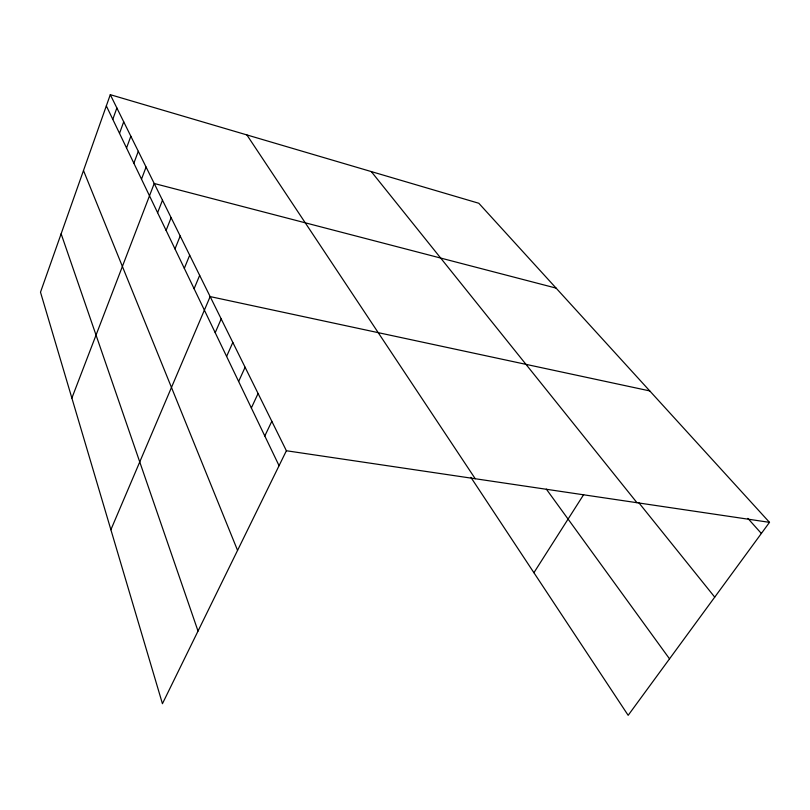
<?xml version="1.0" encoding="UTF-8"?>
<svg xmlns="http://www.w3.org/2000/svg" width="810" height="810" viewBox="0 0 810 810"><rect width="100%" height="100%" fill="white"/><g stroke="black" fill="none" stroke-linecap="round" stroke-linejoin="round"><path stroke-width="1.21" d="M110.292 94.679L40.5 292.197L162.435 703.698L286.386 450.745L110.292 94.679L478.801 203.259L769.5 522.349L628.165 715.321L470.873 477.323M112.793 119.364L116.863 107.963M119.516 133.377L123.707 121.804M126.532 147.987L130.845 136.242M133.852 163.235L138.297 151.308M141.497 179.162L146.083 167.042M71.877 398.064L154.224 183.495L556.106 288.107M157.606 212.716L162.486 200.212M166.101 230.404L171.133 217.698M174.99 248.923L180.195 236.014M184.315 268.343L189.692 255.221M194.096 288.725L199.665 275.39M110.889 529.72L210.154 296.592L649.752 390.916M215.207 332.687L221.191 318.917M226.608 356.43L232.824 342.438M238.636 381.49L245.096 367.264M251.353 407.967L258.076 393.498M264.799 435.993L271.816 421.281M533.912 572.71L583.666 494.626M286.386 450.745L769.5 522.349M747.863 518.38L761.36 533.466M638.685 502.554L714.734 597.132M371.284 171.578L636.984 502.706M546.335 489.129L669.526 658.844M246.868 134.916L475.247 478.74M106.333 105.907L279.065 465.699M83.491 170.535L237.563 550.395M61.135 233.796L198.025 631.071"/></g></svg>
